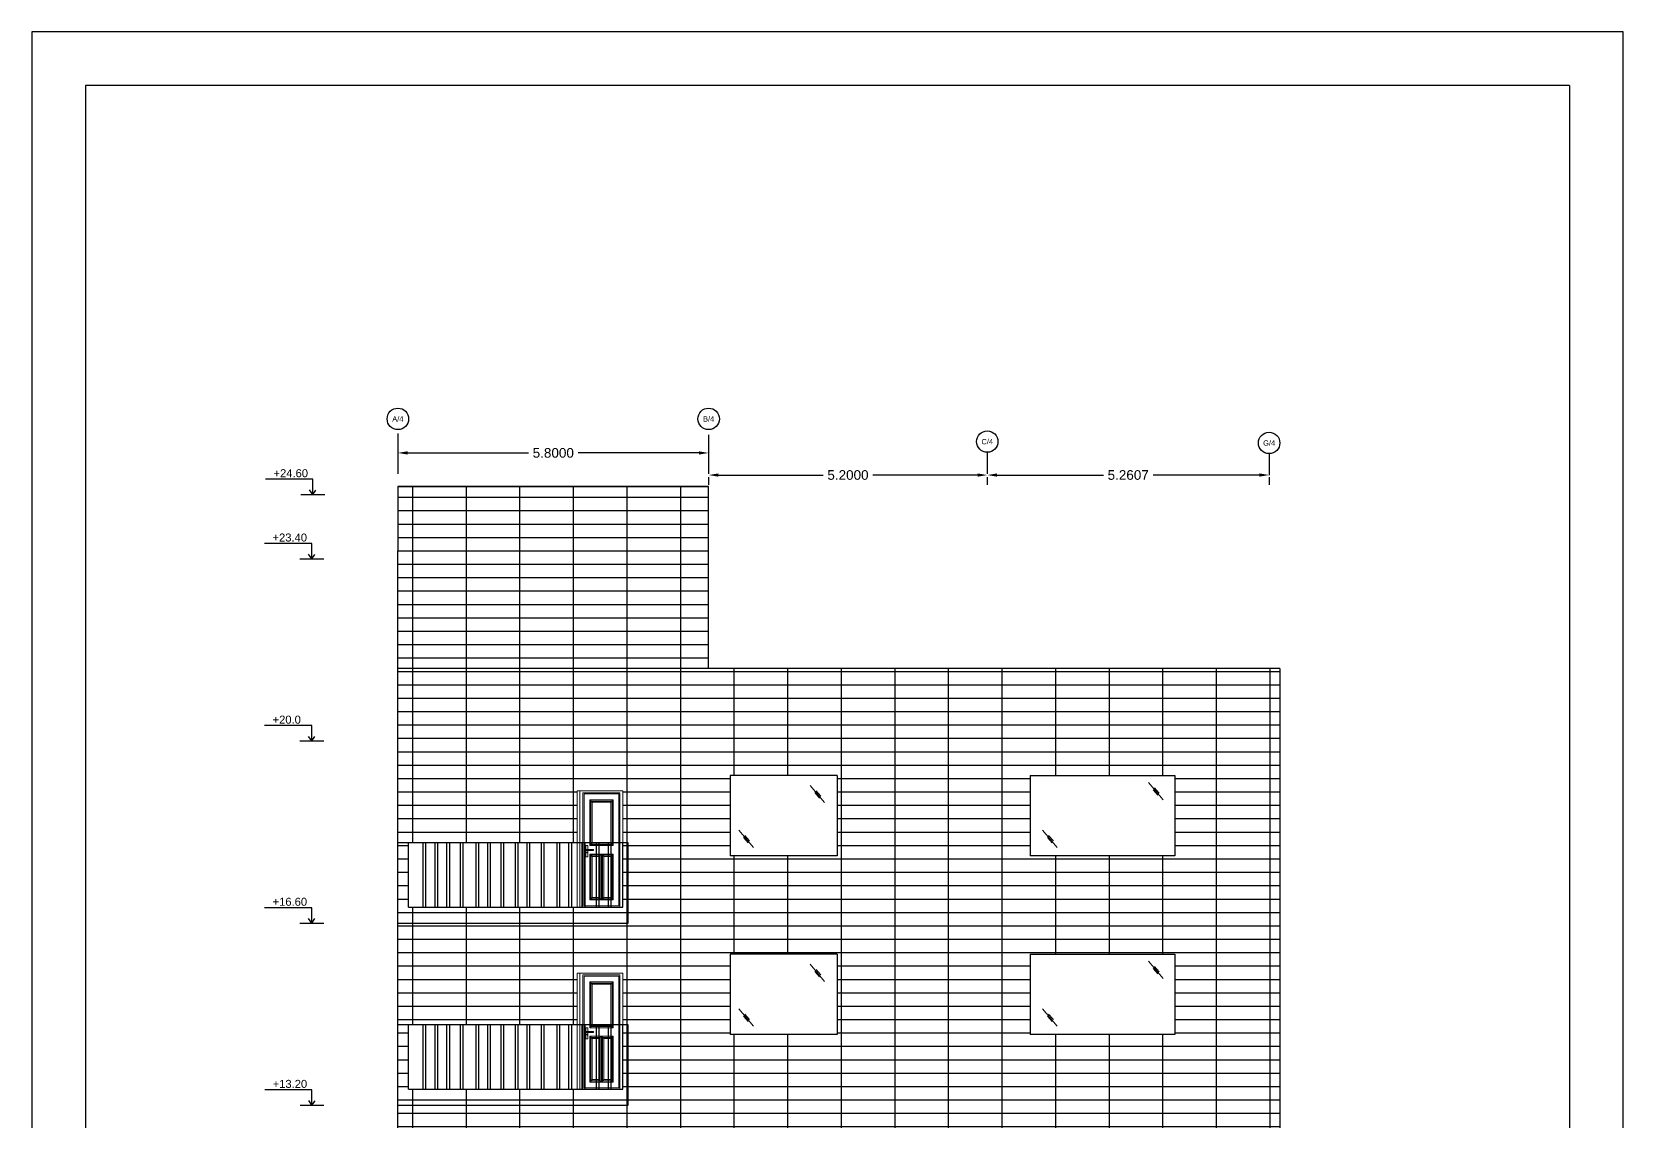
# Model space of a CAD drawing. Header units: metres. Extents: x 118 to 385, y 94 to 136.
# Drawn here: x 354.89 to 384.59, y 115.35 to 135.69 of the extents above; entities that cross this region are included whole.
import ezdxf
from ezdxf.enums import TextEntityAlignment as Align

# ---------------------------------------------------------------- set-up
doc = ezdxf.new("R2010")
doc.units = ezdxf.units.M
doc.header["$MEASUREMENT"] = 0
doc.linetypes.add('CENTER', pattern=[2, 1.25, -0.25, 0.25, -0.25])
for name, color, linetype in [('3', 3, 'Continuous'), ('6', 6, 'Continuous'), ('CENTERLINES', 7, 'Continuous'), ('GRID', 1, 'Continuous'), ('Text', 8, 'Continuous')]:
    doc.layers.add(name, color=color, linetype=linetype)
doc.layers.add('Layer5', color=31, linetype='Continuous', lineweight=9)
doc.styles.get("Standard").update_dxf_attribs({"font": 'arial.ttf'})
doc.dimstyles.get("Standard").update_dxf_attribs({"dimtxt": 0.18, "dimasz": 0.18, "dimexe": 0.18, "dimexo": 0.0625, "dimgap": 0.09, "dimtad": 0, "dimtih": 1, "dimtoh": 1, "dimdec": 4, "dimzin": 0, "dimdsep": 46, "dimtxsty": 'Standard', "dimcen": 0.09, "dimadec": 0, "dimazin": 0, "dimtfac": 1, "dimtdec": 4, "dimtofl": 0, "dimtmove": 0, "dimatfit": 3, "dimfxl": 1, "dimtolj": 1, "dimtzin": 0, "dimarcsym": 0})

# ---------------------------------------------------------------- blocks, each defined once
blk = doc.blocks.new('*D672')
at = {"color": 0, "lineweight": -2, "transparency": 16777216}
for p, q in [((361.722, 128.189), (361.722, 127.648)), ((367.522, 128.166), (367.522, 127.648)), ((361.902, 127.828), (364.158, 127.828)), ((367.342, 127.828), (365.085, 127.828))]:
    blk.add_line(p, q, dxfattribs=at)
at = {"color": 0, "transparency": 16777216}
for points in [[(361.902, 127.858), (361.902, 127.798), (361.722, 127.828)], [(367.342, 127.858), (367.342, 127.798), (367.522, 127.828)]]:
    blk.add_solid(points, dxfattribs=at)
at = {"layer": 'Defpoints', "color": 0, "transparency": 16777216}
for p in [(361.722, 128.252), (367.522, 128.228), (367.522, 127.828)]:
    blk.add_point(p, dxfattribs=at)
at = {"color": 0, "transparency": 16777216, "insert": (364.622, 127.828), "char_height": 0.18, "attachment_point": 5}
blk.add_mtext('\\A1;5.8000', dxfattribs=at)
blk = doc.blocks.new('*D673')
at = {"color": 0, "lineweight": -2, "transparency": 16777216}
for p, q in [((367.702, 127.415), (369.658, 127.415)), ((372.542, 127.415), (370.585, 127.415)), ((367.522, 127.378), (367.522, 127.235)), ((372.722, 127.378), (372.722, 127.235))]:
    blk.add_line(p, q, dxfattribs=at)
at = {"color": 0, "transparency": 16777216}
for points in [[(367.702, 127.445), (367.702, 127.385), (367.522, 127.415)], [(372.542, 127.445), (372.542, 127.385), (372.722, 127.415)]]:
    blk.add_solid(points, dxfattribs=at)
at = {"layer": 'Defpoints', "color": 0, "transparency": 16777216}
for p in [(367.522, 127.44), (372.722, 127.44), (372.722, 127.415)]:
    blk.add_point(p, dxfattribs=at)
at = {"color": 0, "transparency": 16777216, "insert": (370.122, 127.415), "char_height": 0.18, "attachment_point": 5}
blk.add_mtext('\\A1;5.2000', dxfattribs=at)
blk = doc.blocks.new('*D674')
at = {"color": 0, "lineweight": -2, "transparency": 16777216}
for p, q in [((372.902, 127.415), (374.888, 127.415)), ((377.802, 127.415), (375.816, 127.415)), ((372.722, 127.378), (372.722, 127.235)), ((377.982, 127.378), (377.982, 127.235))]:
    blk.add_line(p, q, dxfattribs=at)
at = {"color": 0, "transparency": 16777216}
for points in [[(372.902, 127.445), (372.902, 127.385), (372.722, 127.415)], [(377.802, 127.445), (377.802, 127.385), (377.982, 127.415)]]:
    blk.add_solid(points, dxfattribs=at)
at = {"layer": 'Defpoints', "color": 0, "transparency": 16777216}
for p in [(372.722, 127.44), (377.982, 127.44), (377.982, 127.415)]:
    blk.add_point(p, dxfattribs=at)
at = {"color": 0, "transparency": 16777216, "insert": (375.352, 127.415), "char_height": 0.18, "attachment_point": 5}
blk.add_mtext('\\A1;5.2607', dxfattribs=at)

msp = doc.modelspace()

# ---------------------------------------------------------------- hatches: boundary and pattern name
h = msp.add_hatch()
h.set_pattern_fill('GRATE', color=34, scale=8)
h.paths.add_polyline_path([(378.18155, 123.80087), (367.52155, 123.80087), (361.72155, 123.80087), (361.72155, 122.45087), (361.72155, 120.55087), (364.63496, 120.55087), (365.07045, 120.55087), (365.07045, 121.51787), (365.12048, 121.51787), (365.12048, 121.51788), (365.92045, 121.51787), (365.92045, 120.55087), (366.02045, 120.55087), (366.02045, 119.05087), (361.72155, 119.05087), (361.72155, 117.15087), (364.63496, 117.15087), (365.07045, 117.15087), (365.07045, 118.11787), (365.12048, 118.11787), (365.12048, 118.11788), (365.92045, 118.11787), (365.92045, 117.15087), (366.02045, 117.15087), (366.02045, 115.65087), (361.72155, 115.65087), (361.72155, 113.75087), (364.63496, 113.75087), (365.07045, 113.75087), (365.07045, 114.71787), (365.12048, 114.71787), (365.12048, 114.71788), (365.92045, 114.71787), (365.92045, 113.75087), (366.02045, 113.75087), (366.02045, 112.25087), (361.72155, 112.25087), (361.72155, 110.35087), (364.63496, 110.35087), (365.07045, 110.35087), (365.07045, 111.31787), (365.12048, 111.31787), (365.12048, 111.31788), (365.92045, 111.31787), (365.92045, 110.35087), (366.02045, 110.35087), (366.02045, 108.85087), (361.72155, 108.85087), (361.72155, 106.80087), (364.63496, 106.80087), (365.07045, 106.80087), (365.07045, 107.76787), (365.12048, 107.76787), (365.12048, 107.76788), (365.92045, 107.76787), (365.92045, 106.80087), (366.02045, 106.80087), (366.02045, 105.30087), (361.72155, 105.30087), (361.72155, 102.45087), (368.52155, 102.45087), (368.52155, 104.55618), (371.52155, 104.55618), (371.52155, 102.45087), (378.18155, 102.45087)])
h.paths.add_polyline_path([(369.92045, 115.05461), (369.92045, 113.55461), (367.92045, 113.55461), (367.92045, 115.05461)], flags=16)
h.paths.add_polyline_path([(369.92045, 116.96967), (367.92045, 116.96967), (367.92045, 118.46967), (369.92045, 118.46967)], flags=16)
h.paths.add_polyline_path([(373.52045, 115.05461), (376.22045, 115.05461), (376.22045, 113.55461), (373.52045, 113.55461)], flags=16)
h.paths.add_polyline_path([(373.52045, 116.96967), (373.52045, 118.46967), (376.22045, 118.46967), (376.22045, 116.96967)], flags=16)
h.paths.add_polyline_path([(369.92045, 111.67149), (369.92045, 110.17149), (367.92045, 110.17149), (367.92045, 111.67149)], flags=16)
h.paths.add_polyline_path([(373.52045, 111.67149), (376.22045, 111.67149), (376.22045, 110.17149), (373.52045, 110.17149)], flags=16)
h.paths.add_polyline_path([(369.92045, 120.30661), (367.92045, 120.30661), (367.92045, 121.80661), (369.92045, 121.80661)], flags=16)
h.paths.add_polyline_path([(373.52045, 120.30661), (373.52045, 121.80661), (376.22045, 121.80661), (376.22045, 120.30661)], flags=16)
h.paths.add_polyline_path([(369.92045, 108.13281), (369.92045, 106.63281), (367.92045, 106.63281), (367.92045, 108.13281)], flags=16)
h.paths.add_polyline_path([(373.52045, 108.13281), (376.22045, 108.13281), (376.22045, 106.63281), (373.52045, 106.63281)], flags=16)
h.paths.add_polyline_path([(366.02045, 113.75087), (365.92045, 113.75087), (365.92045, 112.55087), (365.07045, 112.55087), (361.92155, 112.55087), (361.92155, 113.75087), (361.72155, 113.75087), (361.72155, 112.25087), (366.02045, 112.25087)], flags=17)
h.paths.add_polyline_path([(366.02045, 110.35087), (365.92045, 110.35087), (365.92045, 109.15087), (361.92155, 109.15087), (361.92155, 110.35087), (361.72155, 110.35087), (361.72155, 108.85087), (366.02045, 108.85087)], flags=17)
h.paths.add_polyline_path([(366.02045, 106.80087), (365.92045, 106.80087), (365.92045, 105.60087), (365.07045, 105.60087), (361.92155, 105.60087), (361.92155, 106.80087), (361.72155, 106.80087), (361.72155, 105.60087), (361.72155, 105.45087), (361.72155, 105.30087), (366.02045, 105.30087)], flags=17)
h.paths.add_polyline_path([(366.02045, 117.15087), (365.92045, 117.15087), (365.92045, 115.95087), (365.07045, 115.95087), (361.92155, 115.95087), (361.92155, 117.15087), (361.72155, 117.15087), (361.72155, 115.65087), (366.02045, 115.65087)], flags=17)
h.paths.add_polyline_path([(366.02045, 120.55087), (365.92045, 120.55087), (365.92045, 119.35087), (365.07045, 119.35087), (361.92155, 119.35087), (361.92155, 120.55087), (361.72155, 120.55087), (361.72155, 119.05087), (366.02045, 119.05087)], flags=17)
h.paths.add_polyline_path([(367.52155, 126.00087), (367.52155, 127.20087), (361.72155, 127.20087), (361.72155, 126.00087), (361.72155, 123.80087), (367.52155, 123.80087)])

# ---------------------------------------------------------------- linework, layer by layer
for p, q in [((384.5899, 135.68933), (354.8899, 135.68933)), ((354.8899, 135.68933), (354.8899, 93.68933)), ((384.5899, 93.68933), (384.5899, 135.68933)), ((383.5899, 134.68933), (355.8899, 134.68933)), ((355.8899, 134.68933), (355.8899, 94.68933)), ((383.5899, 134.68933), (383.5899, 94.68933)), ((367.52155, 127.20087), (361.72155, 127.20087)), ((361.72155, 127.20087), (361.72155, 126.00087)), ((361.72155, 127.20087), (367.52155, 127.20087)), ((367.52155, 126.00087), (367.52155, 127.20087)), ((367.52155, 123.80087), (361.72155, 123.80087)), ((378.18155, 123.80087), (367.52155, 123.80087)), ((378.18155, 123.80087), (378.18155, 102.45087)), ((367.92045, 121.80661), (367.92045, 120.30661)), ((369.92045, 121.80661), (367.92045, 121.80661)), ((369.92045, 121.80661), (369.92045, 120.30661)), ((373.52045, 121.80661), (373.52045, 120.30661)), ((373.52045, 121.80661), (376.22045, 121.80661)), ((376.22045, 121.80661), (376.22045, 120.30661)), ((364.63496, 120.55087), (361.72155, 120.55087)), ((361.92155, 119.35087), (361.92155, 120.55087)), ((362.19086, 119.35087), (362.19086, 120.55087)), ((362.24086, 119.35087), (362.24086, 120.55087)), ((362.41808, 119.35087), (362.41808, 120.55087)), ((362.46808, 119.35087), (362.46808, 120.55087)), ((362.63842, 119.35087), (362.63842, 120.55087)), ((362.68842, 119.35087), (362.68842, 120.55087)), ((362.88738, 119.35087), (362.88738, 120.55087)), ((362.93738, 119.35087), (362.93738, 120.55087)), ((363.18117, 119.35087), (363.18117, 120.55087)), ((363.23117, 119.35087), (363.23117, 120.55087)), ((363.40151, 119.35087), (363.40151, 120.55087)), ((363.45151, 119.35087), (363.45151, 120.55087)), ((363.65047, 119.35087), (363.65047, 120.55087)), ((363.70047, 119.35087), (363.70047, 120.55087)), ((363.91565, 119.35087), (363.91565, 120.55087)), ((363.96565, 119.35087), (363.96565, 120.55087)), ((364.136, 119.35087), (364.136, 120.55087)), ((364.186, 119.35087), (364.186, 120.55087)), ((364.40114, 119.35087), (364.40114, 120.55087)), ((364.45114, 119.35087), (364.45114, 120.55087)), ((366.02045, 120.55087), (364.63496, 120.55087)), ((364.69492, 119.35087), (364.69492, 120.55087)), ((364.74492, 119.35087), (364.74492, 120.55087)), ((364.91527, 119.35087), (364.91527, 120.55087)), ((364.96527, 119.35087), (364.96527, 120.55087)), ((365.16423, 119.35087), (365.16423, 120.55087)), ((365.21423, 119.35087), (365.21423, 120.55087)), ((365.42941, 119.35087), (365.42941, 120.55087)), ((365.47941, 119.35087), (365.47941, 120.55087)), ((365.64975, 119.35087), (365.64975, 120.55087)), ((365.69975, 119.35087), (365.69975, 120.55087)), ((365.92045, 119.35087), (365.92045, 120.55087)), ((366.02045, 119.05087), (366.02045, 120.55087)), ((369.92045, 120.30661), (367.92045, 120.30661)), ((376.22045, 120.30661), (373.52045, 120.30661)), ((361.92155, 119.35087), (365.92045, 119.35087)), ((361.72155, 119.05087), (366.02045, 119.05087)), ((367.92045, 118.46967), (367.92045, 116.96967)), ((369.92045, 118.46967), (367.92045, 118.46967)), ((369.92045, 118.46967), (369.92045, 116.96967)), ((373.52045, 118.46967), (373.52045, 116.96967)), ((373.52045, 118.46967), (376.22045, 118.46967)), ((376.22045, 118.46967), (376.22045, 116.96967)), ((364.63496, 117.15087), (361.72155, 117.15087)), ((361.92155, 115.95087), (361.92155, 117.15087)), ((362.19086, 115.95087), (362.19086, 117.15087)), ((362.24086, 115.95087), (362.24086, 117.15087)), ((362.41808, 115.95087), (362.41808, 117.15087)), ((362.46808, 115.95087), (362.46808, 117.15087)), ((362.63842, 115.95087), (362.63842, 117.15087)), ((362.68842, 115.95087), (362.68842, 117.15087)), ((362.88738, 115.95087), (362.88738, 117.15087)), ((362.93738, 115.95087), (362.93738, 117.15087)), ((363.18117, 115.95087), (363.18117, 117.15087)), ((363.23117, 115.95087), (363.23117, 117.15087)), ((363.40151, 115.95087), (363.40151, 117.15087)), ((363.45151, 115.95087), (363.45151, 117.15087)), ((363.65047, 115.95087), (363.65047, 117.15087)), ((363.70047, 115.95087), (363.70047, 117.15087)), ((363.91565, 115.95087), (363.91565, 117.15087)), ((363.96565, 115.95087), (363.96565, 117.15087)), ((364.136, 115.95087), (364.136, 117.15087)), ((364.186, 115.95087), (364.186, 117.15087)), ((364.40114, 115.95087), (364.40114, 117.15087)), ((364.45114, 115.95087), (364.45114, 117.15087)), ((366.02045, 117.15087), (364.63496, 117.15087)), ((364.69492, 115.95087), (364.69492, 117.15087)), ((364.74492, 115.95087), (364.74492, 117.15087)), ((364.91527, 115.95087), (364.91527, 117.15087)), ((364.96527, 115.95087), (364.96527, 117.15087)), ((365.16423, 115.95087), (365.16423, 117.15087)), ((365.21423, 115.95087), (365.21423, 117.15087)), ((365.42941, 115.95087), (365.42941, 117.15087)), ((365.47941, 115.95087), (365.47941, 117.15087)), ((365.64975, 115.95087), (365.64975, 117.15087)), ((365.69975, 115.95087), (365.69975, 117.15087)), ((365.92045, 115.95087), (365.92045, 117.15087)), ((366.02045, 115.65087), (366.02045, 117.15087)), ((369.92045, 116.96967), (367.92045, 116.96967)), ((376.22045, 116.96967), (373.52045, 116.96967)), ((361.92155, 115.95087), (365.92045, 115.95087)), ((361.72155, 115.65087), (366.02045, 115.65087))]:
    msp.add_line(p, q)
at = {"layer": '3', "color": 7, "lineweight": 0}
for p, q in [((369.41372, 121.62154), (369.68619, 121.29922)), ((369.50232, 121.48583), (369.59059, 121.38449)), ((369.52632, 121.5222), (369.61459, 121.42085)), ((375.72935, 121.67543), (376.00182, 121.35311)), ((375.81795, 121.53972), (375.90622, 121.43838)), ((375.84195, 121.57609), (375.93022, 121.47474)), ((368.08449, 120.78657), (368.35695, 120.46425)), ((368.17308, 120.65086), (368.26136, 120.54952)), ((368.19708, 120.68722), (368.28536, 120.58588)), ((373.75468, 120.78643), (374.02714, 120.46412)), ((373.84327, 120.65073), (373.93155, 120.54939)), ((373.86727, 120.68709), (373.95555, 120.58575)), ((369.41372, 118.28461), (369.68619, 117.96229)), ((375.72935, 118.3385), (376.00182, 118.01618)), ((375.84195, 118.23916), (375.93022, 118.13781)), ((369.50232, 118.1489), (369.59059, 118.04756)), ((369.52632, 118.18527), (369.61459, 118.08392)), ((375.81795, 118.20279), (375.90622, 118.10145)), ((368.08449, 117.44964), (368.35695, 117.12732)), ((368.19708, 117.35029), (368.28536, 117.24895)), ((373.75468, 117.4495), (374.02714, 117.12719)), ((373.86727, 117.35016), (373.95555, 117.24882)), ((368.17308, 117.31393), (368.26136, 117.21259)), ((373.84327, 117.3138), (373.93155, 117.21246))]:
    msp.add_line(p, q, dxfattribs=at)
at = {"layer": '6'}
for p, q in [((360.13292, 127.33643), (359.25229, 127.33643)), ((360.13292, 127.05087), (360.07335, 127.13664)), ((360.13292, 127.05087), (360.13292, 127.33643)), ((360.13292, 127.05087), (360.19114, 127.13465)), ((359.91138, 127.05087), (360.35733, 127.05087)), ((360.11416, 126.13643), (359.23353, 126.13643)), ((360.11416, 125.85087), (360.05459, 125.93664)), ((360.11416, 125.85087), (360.11416, 126.13643)), ((360.11416, 125.85087), (360.17239, 125.93465)), ((359.89262, 125.85087), (360.33857, 125.85087)), ((360.1156, 122.73643), (359.23497, 122.73643)), ((360.1156, 122.45087), (360.1156, 122.73643)), ((359.89406, 122.45087), (360.34001, 122.45087)), ((360.1156, 122.45087), (360.05603, 122.53664)), ((360.1156, 122.45087), (360.17382, 122.53465)), ((360.1156, 119.33643), (359.23497, 119.33643)), ((360.1156, 119.05087), (360.05603, 119.13664)), ((360.1156, 119.05087), (360.1156, 119.33643)), ((360.1156, 119.05087), (360.17382, 119.13465)), ((359.89406, 119.05087), (360.34001, 119.05087)), ((360.11702, 115.93643), (359.23639, 115.93643)), ((360.11702, 115.65087), (360.11702, 115.93643)), ((359.89548, 115.65087), (360.34143, 115.65087)), ((360.11702, 115.65087), (360.05745, 115.73664)), ((360.11702, 115.65087), (360.17525, 115.73465))]:
    msp.add_line(p, q, dxfattribs=at)
at = {"layer": 'CENTERLINES', "color": 7, "ltscale": 0.5}
for p, q in [((361.72155, 122.45087), (361.72155, 126.00087)), ((367.52155, 123.80087), (367.52155, 126.00087)), ((361.72155, 119.05087), (361.72155, 122.45087)), ((361.72155, 115.65087), (361.72155, 119.05087)), ((361.72155, 112.25087), (361.72155, 115.65087))]:
    msp.add_line(p, q, dxfattribs=at)
at = {"layer": 'GRID', "color": 1, "linetype": 'CENTER', "ltscale": 0.5}
for p, q in [((361.72155, 127.84022), (361.72155, 127.44022)), ((367.52155, 127.84022), (367.52155, 127.44022)), ((372.72155, 127.84022), (372.72155, 127.44022)), ((377.98223, 127.81486), (377.98223, 127.41486))]:
    msp.add_line(p, q, dxfattribs=at)
at = {"layer": 'GRID', "color": 0, "linetype": 'Continuous'}
for centre in [(361.72155, 128.46426), (367.52155, 128.46426), (372.72155, 128.04022), (377.98223, 128.01486)]:
    msp.add_circle(centre, 0.2, dxfattribs=at)
at = {"layer": 'Layer5'}
for p, q in [((365.07045, 121.51787), (365.92045, 121.51787)), ((365.07045, 121.51787), (365.07045, 119.35087)), ((365.12048, 121.51788), (365.12045, 119.35087)), ((365.12048, 121.51788), (365.92048, 121.51787)), ((365.17577, 121.48487), (365.17577, 119.35087)), ((365.86513, 121.48487), (365.17577, 121.48487)), ((365.86513, 121.48487), (365.86513, 119.35087)), ((365.92045, 121.51787), (365.92045, 119.35087)), ((365.19777, 119.37287), (365.19777, 121.46287)), ((365.19777, 121.46287), (365.84313, 121.46287)), ((365.30208, 121.35187), (365.30208, 120.49782)), ((365.30208, 121.35187), (365.34608, 121.30787)), ((365.74062, 121.35187), (365.30208, 121.35187)), ((365.32408, 121.32987), (365.32408, 120.51982)), ((365.71862, 121.32987), (365.32408, 121.32987)), ((365.34608, 121.30787), (365.34608, 120.54182)), ((365.69662, 121.30787), (365.34608, 121.30787)), ((365.74062, 121.35187), (365.69662, 121.30787)), ((365.69662, 120.54182), (365.69662, 121.30787)), ((365.71862, 120.51982), (365.71862, 121.32987)), ((365.74062, 121.35187), (365.74062, 120.49782)), ((365.84313, 119.37287), (365.84313, 121.46287)), ((365.2285, 120.49664), (365.2285, 120.28764)), ((365.267, 120.49664), (365.2285, 120.49664)), ((365.267, 120.28764), (365.2285, 120.28764)), ((365.3656, 120.42737), (365.24707, 120.42737)), ((365.24707, 120.40586), (365.3656, 120.40586)), ((365.267, 120.49664), (365.267, 120.42737)), ((365.267, 120.40586), (365.267, 120.28764)), ((365.34608, 120.54182), (365.30208, 120.49782)), ((365.30208, 120.49782), (365.74062, 120.49782)), ((365.30208, 119.48386), (365.30208, 120.33791)), ((365.30208, 120.33791), (365.72135, 120.33791)), ((365.34608, 120.29391), (365.30208, 120.33791)), ((365.32408, 120.51982), (365.71862, 120.51982)), ((365.32408, 119.50586), (365.32408, 120.31591)), ((365.32408, 120.31591), (365.49935, 120.31591)), ((365.34608, 120.54182), (365.69662, 120.54182)), ((365.34608, 119.52786), (365.34608, 120.29391)), ((365.34608, 120.29391), (365.47735, 120.29391)), ((365.3722, 120.41246), (365.3722, 120.42077)), ((365.47735, 120.29391), (365.52135, 120.33791)), ((365.47735, 120.29391), (365.47735, 119.52786)), ((365.49935, 120.31591), (365.49935, 119.50586)), ((365.52135, 119.48386), (365.52135, 120.33791)), ((365.52135, 120.33791), (365.52135, 119.48386)), ((365.52135, 120.33791), (365.74062, 120.33791)), ((365.56535, 120.29391), (365.52135, 120.33791)), ((365.54335, 119.50586), (365.54335, 120.31591)), ((365.54335, 120.31591), (365.71862, 120.31591)), ((365.56535, 119.52786), (365.56535, 120.29391)), ((365.56535, 120.29391), (365.69662, 120.29391)), ((365.69662, 120.54182), (365.74062, 120.49782)), ((365.69662, 120.29391), (365.74062, 120.33791)), ((365.69662, 120.29391), (365.69662, 119.52786)), ((365.71862, 120.31591), (365.71862, 119.50586)), ((365.74062, 120.33791), (365.74062, 119.48386)), ((365.30208, 119.48386), (365.34608, 119.52786)), ((365.52135, 119.48386), (365.30208, 119.48386)), ((365.49935, 119.50586), (365.32408, 119.50586)), ((365.47735, 119.52786), (365.34608, 119.52786)), ((365.52135, 119.48386), (365.47735, 119.52786)), ((365.52135, 119.48386), (365.56535, 119.52786)), ((365.74062, 119.48386), (365.52135, 119.48386)), ((365.71862, 119.50586), (365.54335, 119.50586)), ((365.69662, 119.52786), (365.56535, 119.52786)), ((365.74062, 119.48386), (365.69662, 119.52786)), ((365.07045, 119.35087), (365.92045, 119.35087)), ((365.19777, 119.37287), (365.84313, 119.37287)), ((365.07045, 118.11787), (365.92045, 118.11787)), ((365.07045, 118.11787), (365.07045, 115.95087)), ((365.12048, 118.11788), (365.12045, 115.95087)), ((365.12048, 118.11788), (365.92048, 118.11787)), ((365.17577, 118.08487), (365.17577, 115.95087)), ((365.86513, 118.08487), (365.17577, 118.08487)), ((365.19777, 115.97287), (365.19777, 118.06287)), ((365.19777, 118.06287), (365.84313, 118.06287)), ((365.30208, 117.95187), (365.30208, 117.09782)), ((365.30208, 117.95187), (365.34608, 117.90787)), ((365.74062, 117.95187), (365.30208, 117.95187)), ((365.32408, 117.92987), (365.32408, 117.11982)), ((365.71862, 117.92987), (365.32408, 117.92987)), ((365.74062, 117.95187), (365.69662, 117.90787)), ((365.71862, 117.11982), (365.71862, 117.92987)), ((365.74062, 117.95187), (365.74062, 117.09782)), ((365.84313, 115.97287), (365.84313, 118.06287)), ((365.86513, 118.08487), (365.86513, 115.95087)), ((365.92045, 118.11787), (365.92045, 115.95087)), ((365.34608, 117.90787), (365.34608, 117.14182)), ((365.69662, 117.90787), (365.34608, 117.90787)), ((365.69662, 117.14182), (365.69662, 117.90787)), ((365.2285, 117.09664), (365.2285, 116.88764)), ((365.267, 117.09664), (365.2285, 117.09664)), ((365.3656, 117.02737), (365.24707, 117.02737)), ((365.267, 117.09664), (365.267, 117.02737)), ((365.34608, 117.14182), (365.30208, 117.09782)), ((365.30208, 117.09782), (365.74062, 117.09782)), ((365.32408, 117.11982), (365.71862, 117.11982)), ((365.34608, 117.14182), (365.69662, 117.14182)), ((365.3722, 117.01246), (365.3722, 117.02077)), ((365.69662, 117.14182), (365.74062, 117.09782)), ((365.267, 116.88764), (365.2285, 116.88764)), ((365.24707, 117.00586), (365.3656, 117.00586)), ((365.267, 117.00586), (365.267, 116.88764)), ((365.30208, 116.08386), (365.30208, 116.93791)), ((365.30208, 116.93791), (365.72135, 116.93791)), ((365.34608, 116.89391), (365.30208, 116.93791)), ((365.32408, 116.10586), (365.32408, 116.91591)), ((365.32408, 116.91591), (365.49935, 116.91591)), ((365.34608, 116.12786), (365.34608, 116.89391)), ((365.34608, 116.89391), (365.47735, 116.89391)), ((365.47735, 116.89391), (365.52135, 116.93791)), ((365.47735, 116.89391), (365.47735, 116.12786)), ((365.49935, 116.91591), (365.49935, 116.10586)), ((365.52135, 116.08386), (365.52135, 116.93791)), ((365.52135, 116.93791), (365.52135, 116.08386)), ((365.52135, 116.93791), (365.74062, 116.93791)), ((365.56535, 116.89391), (365.52135, 116.93791)), ((365.54335, 116.10586), (365.54335, 116.91591)), ((365.54335, 116.91591), (365.71862, 116.91591)), ((365.56535, 116.12786), (365.56535, 116.89391)), ((365.56535, 116.89391), (365.69662, 116.89391)), ((365.69662, 116.89391), (365.74062, 116.93791)), ((365.69662, 116.89391), (365.69662, 116.12786)), ((365.71862, 116.91591), (365.71862, 116.10586)), ((365.74062, 116.93791), (365.74062, 116.08386)), ((365.30208, 116.08386), (365.34608, 116.12786)), ((365.47735, 116.12786), (365.34608, 116.12786)), ((365.52135, 116.08386), (365.47735, 116.12786)), ((365.52135, 116.08386), (365.56535, 116.12786)), ((365.69662, 116.12786), (365.56535, 116.12786)), ((365.74062, 116.08386), (365.69662, 116.12786)), ((365.07045, 115.95087), (365.92045, 115.95087)), ((365.19777, 115.97287), (365.84313, 115.97287)), ((365.52135, 116.08386), (365.30208, 116.08386)), ((365.49935, 116.10586), (365.32408, 116.10586)), ((365.74062, 116.08386), (365.52135, 116.08386)), ((365.71862, 116.10586), (365.54335, 116.10586))]:
    msp.add_line(p, q, dxfattribs=at)
for centre in [(365.24697, 120.41657), (365.24697, 117.01657)]:
    msp.add_circle(centre, 0.01075, dxfattribs=at)
for centre, radius, start, end in [((365.24998, 120.36555), 0.00486, 104.795702, 76.936038), ((365.24986, 120.37333), 0.00328, 291.767678, 249.964061), ((365.3656, 120.42077), 0.0066, 0, 90), ((365.3656, 120.41246), 0.0066, 270, 0), ((365.3656, 117.02077), 0.0066, 0, 90), ((365.24998, 116.96555), 0.00486, 104.795702, 76.936038), ((365.24986, 116.97333), 0.00328, 291.767678, 249.964061), ((365.3656, 117.01246), 0.0066, 270, 0)]:
    msp.add_arc(centre, radius, start, end, dxfattribs=at)

# ---------------------------------------------------------------- texts
at = {"layer": '6', "char_height": 0.1493721, "attachment_point": 7}
for s, heights, insert in [('\\pxt49,51;+24.60', [0], (359.40071, 127.37214)), ('\\pxt49,51;+23.40', [0], (359.38195, 126.17214)), ('\\pxt49,51;+20.0', [0], (359.38339, 122.77214)), ('\\pxt49,51;+16.60', [0.14998], (359.38339, 119.37214)), ('\\pxt49,51;+13.20', [0], (359.38481, 115.97214))]:
    msp.add_mtext_dynamic_manual_height_columns(s, width=8.059475, gutter_width=7.41992, heights=heights, dxfattribs=dict(at, insert=insert))
at = {"layer": 'Text', "color": 0}
for s, p in [('A/4', (361.72155, 128.46426)), ('B/4', (367.52155, 128.46426)), ('C/4', (372.72155, 128.04022)), ('G/4', (377.98223, 128.01486))]:
    msp.add_text(s, height=0.1, dxfattribs=at).set_placement(p, align=Align.MIDDLE)

# ---------------------------------------------------------------- dimensions: what is measured, and where the dimension line sits
dim = msp.add_linear_dim(base=(367.52155, 127.82774), p1=(361.72155, 128.25179), p2=(367.52155, 128.22823), dimstyle='Standard')
dim.commit()
dim.dimension.update_dxf_attribs({"geometry": '*D672', "text_midpoint": (364.62155, 127.82774), "dimtype": 160})
dim = msp.add_linear_dim(base=(372.72155, 127.41486), p1=(367.52155, 127.44022), p2=(372.72155, 127.44022), dimstyle='Standard')
dim.commit()
dim.dimension.update_dxf_attribs({"geometry": '*D673', "text_midpoint": (370.12155, 127.41486)})
dim = msp.add_linear_dim(base=(377.98223, 127.41486), p1=(372.72155, 127.44022), p2=(377.98223, 127.44022), dimstyle='Standard', override={"dimtmove": 1})
dim.commit()
dim.dimension.update_dxf_attribs({"geometry": '*D674', "text_midpoint": (375.35189, 127.41486)})

doc.saveas('drawing.dxf')
